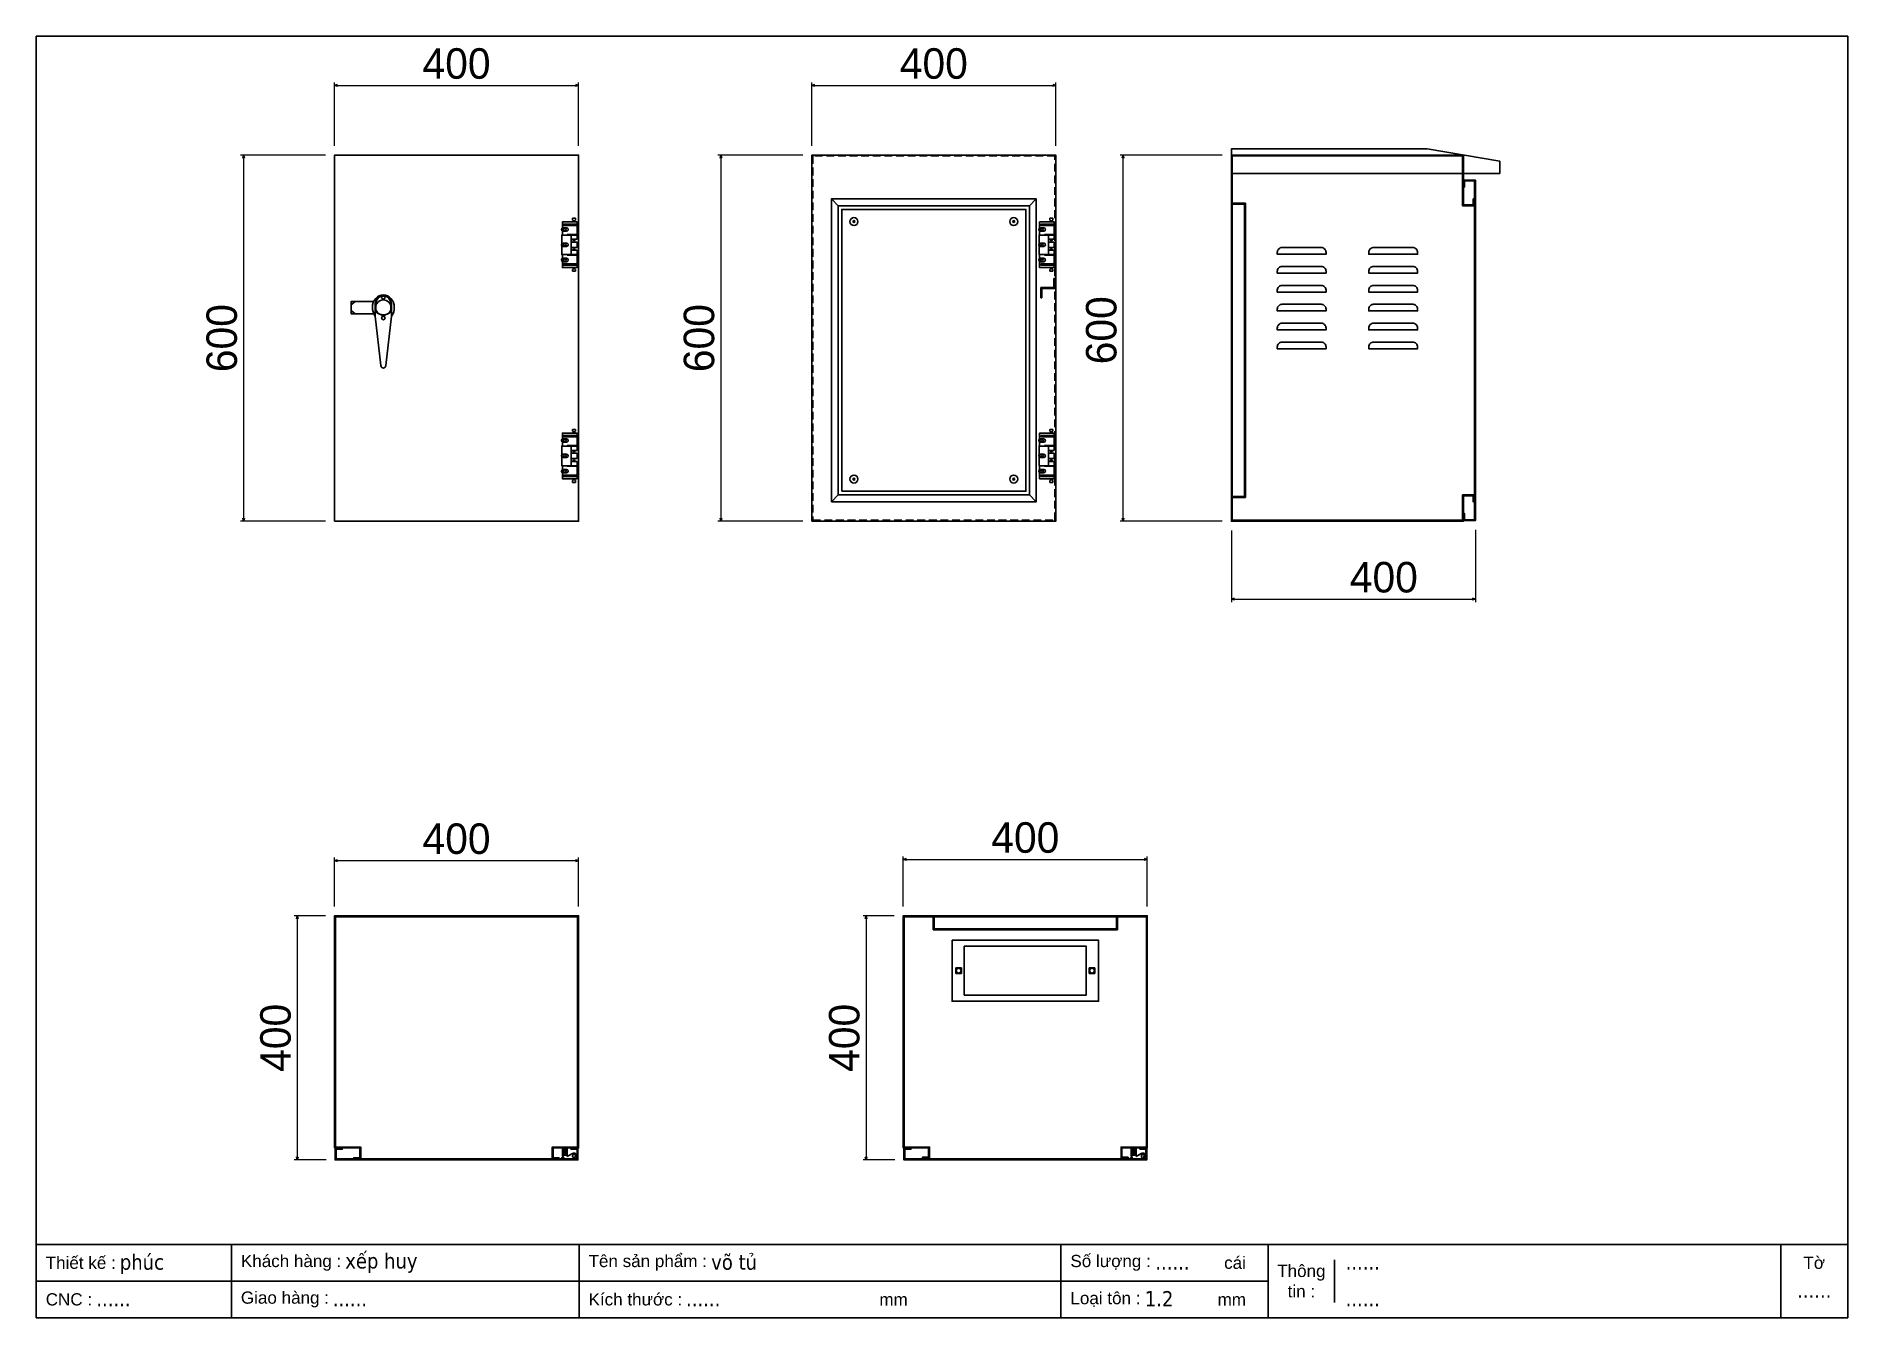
# Model space of a CAD drawing. Header units: millimetres. Extents: x 0 to 2970, y 0 to 2100.
import ezdxf
from ezdxf.enums import TextEntityAlignment as Align

# ---------------------------------------------------------------- set-up
doc = ezdxf.new("R2010")
doc.units = ezdxf.units.MM
doc.linetypes.add('HIDDENX2', pattern=[19.05, 12.7, -6.35])
doc.layers.add('DIM', color=253, linetype='Continuous')
doc.layers.add('FIRE PROTECTION', color=1, linetype='Continuous')
doc.styles.add('Arial', font='arial.ttf')
doc.styles.add('Tahoma (Input Text)', font='tahoma.ttf')
doc.dimstyles.new('CNC', dxfattribs={"dimtxt": 50, "dimasz": 5, "dimexe": 5, "dimexo": 15, "dimgap": 10, "dimtad": 1, "dimdec": 0, "dimtxsty": 'Standard', "dimblk": 'OPEN30', "dimcen": 10, "dimclrd": 5, "dimclre": 5, "dimclrt": 3, "dimazin": 3, "dimtfac": 1, "dimtdec": 0, "dimtmove": 0, "dimatfit": 3, "dimldrblk": 'ARCHTICK', "dimlwd": 9, "dimlwe": 9})

# ---------------------------------------------------------------- blocks, each defined once
blk = doc.blocks.new('khungtenAsean2')
at = {"color": 7}
for p, q in [((2970, -1980), (0, -1980)), ((320, -1980), (320, -2100)), ((890, -1980), (890, -2100)), ((1680, -1980), (1680, -2100)), ((2020, -1980), (2020, -2100)), ((2860, -1980), (2860, -2100)), ((2128.3, -2005), (2128.3, -2075)), ((2020, -2040), (0, -2040))]:
    blk.add_line(p, q, dxfattribs=at)
blk.add_lwpolyline([(0, 0), (2970, 0), (2970, -2100), (0, -2100)], close=True, dxfattribs=at)
at = {"color": 2, "char_height": 20, "style": 'Arial'}
for s, insert, width, attachment_point in [('  Thiết kế :', (0, -2010), 917.634, 4), ('  Khách hàng :', (320, -2010), 917.634, 4), ('  Tên sản phẩm :', (890, -2010), 917.634, 4), ('  Số lượng :', (1680, -2010), 917.634, 4), ('cái', (1947.6, -2010), 917.634, 4), ('Thông\\Ptin :', (2074.2, -2040), 108.311, 5), ('Tờ', (2915, -2010), 110, 5), ('  CNC :', (0, -2070), 917.634, 4), ('  Giao hàng :', (320, -2070), 917.634, 4), ('  Kích thước :', (890, -2070), 917.634, 4), ('mm', (1382.3, -2070), 917.634, 4), ('  Loại tôn :', (1680, -2070), 917.634, 4), ('mm', (1936.9, -2070), 917.634, 4)]:
    blk.add_mtext(s, dxfattribs=dict(at, insert=insert, width=width, attachment_point=attachment_point))
at = {"color": 1, "style": 'Tahoma (Input Text)', "flags": 8}
for tag, p in [('#01', (137.1, -2021.3)), ('#03', (506.6, -2019.3)), ('#05', (1106.6, -2021.3)), ('#07', (1834.7, -2021.3)), ('#09', (2146.7, -2021.3)), ('#02', (98.5, -2081.3)), ('#04', (486.1, -2081.3)), ('#06', (1065.3, -2081.3)), ('#08', (1817.4, -2081.3)), ('#10', (2146.7, -2081.3))]:
    blk.add_attdef(tag, p, '', height=25, dxfattribs=at)
blk.add_attdef('#11', text='', height=25, dxfattribs=at).set_placement((2915, -2067.3), align=Align.CENTER)
blk = doc.blocks.new('*D1')
at = {"color": 0, "linetype": 'ByBlock', "lineweight": -2}
for p, q in [((489.1, 2019.4), (494.1, 2020.8)), ((884.1, 2020.8), (889.1, 2019.4)), ((494.1, 2018.1), (489.1, 2019.4)), ((489.1, 2019.4), (494.1, 2019.4)), ((889.1, 2019.4), (884.1, 2018.1)), ((889.1, 2019.4), (884.1, 2019.4))]:
    blk.add_line(p, q, dxfattribs=at)
at = {"layer": 'Defpoints', "color": 0, "transparency": 16777216}
for p in [(889.1, 2019.4), (489.1, 1905.3), (889.1, 1905.3)]:
    blk.add_point(p, dxfattribs=at)
at = {"layer": 'DIM', "color": 5, "lineweight": 9, "transparency": 16777216}
for p, q in [((489.1, 1920.3), (489.1, 2024.4)), ((889.1, 1920.3), (889.1, 2024.4)), ((494.1, 2019.4), (884.1, 2019.4))]:
    blk.add_line(p, q, dxfattribs=at)
at = {"layer": 'DIM', "color": 3, "transparency": 16777216, "insert": (689.1, 2055), "char_height": 50, "attachment_point": 5}
blk.add_mtext('400', dxfattribs=at)
blk = doc.blocks.new('_ArchTick')
at = {"color": 0, "const_width": 0.15}
blk.add_lwpolyline([(-0.5, -0.5), (0.5, 0.5)], dxfattribs=at)
blk = doc.blocks.new('_Open30')
at = {"color": 0, "linetype": 'ByBlock', "lineweight": -2}
for p, q in [((-1, 0.27), (0, 0)), ((0, 0), (-1, -0.27)), ((0, 0), (-1, 0))]:
    blk.add_line(p, q, dxfattribs=at)
blk = doc.blocks.new('*D2')
at = {"color": 0, "linetype": 'ByBlock', "lineweight": -2}
for p, q in [((338.6, 1900.3), (339.9, 1905.3)), ((339.9, 1905.3), (341.3, 1900.3)), ((339.9, 1905.3), (339.9, 1900.3)), ((339.9, 1305.3), (338.6, 1310.3)), ((341.3, 1310.3), (339.9, 1305.3)), ((339.9, 1305.3), (339.9, 1310.3))]:
    blk.add_line(p, q, dxfattribs=at)
at = {"layer": 'Defpoints', "color": 0, "transparency": 16777216}
for p in [(489.1, 1905.3), (339.9, 1305.3), (489.1, 1305.3)]:
    blk.add_point(p, dxfattribs=at)
at = {"layer": 'DIM', "color": 5, "lineweight": 9, "transparency": 16777216}
for p, q in [((474.1, 1905.3), (334.9, 1905.3)), ((339.9, 1900.3), (339.9, 1310.3)), ((474.1, 1305.3), (334.9, 1305.3))]:
    blk.add_line(p, q, dxfattribs=at)
at = {"layer": 'DIM', "color": 3, "transparency": 16777216, "insert": (304.4, 1605.3), "char_height": 50, "attachment_point": 5, "rotation": 90}
blk.add_mtext('600', dxfattribs=at)
blk = doc.blocks.new('MS308-2-1')
at = {"color": 1}
for p, q in [((-53, 4.6), (-46, 10)), ((-13.3, -14.2), (-13.3, 6.7)), ((-12.3, 6.7), (-12.3, -6.9)), ((12.3, 6.7), (12.3, -6.9)), ((13.3, 6.7), (13.3, -14.2)), ((-53, -4.6), (-46, -10)), ((-4, -95), (-13.3, -14.2)), ((13.3, -14.2), (4, -95))]:
    blk.add_line(p, q, dxfattribs=at)
blk.add_lwpolyline([(-15.8, -10), (-53, -10), (-53, 10), (-15.8, 10)], dxfattribs=at)
for centre, radius, start, end in [((0, 6.7), 13.3, 0, 180), ((0, 6.7), 12.3, 0, 180), ((0, 5.9), 17.7, 226.184, 313.816), ((0, -95), 4, 180, 0)]:
    blk.add_arc(centre, radius, start, end, dxfattribs=at)
blk.add_ellipse((0, 0), major_axis=(0, 21), ratio=0.857143, start_param=3.972003, end_param=8.594367, dxfattribs=at)
blk = doc.blocks.new('*D3')
at = {"color": 0, "linetype": 'ByBlock', "lineweight": -2}
for p, q in [((1271.6, 2019.4), (1276.6, 2020.8)), ((1666.6, 2020.8), (1671.6, 2019.4)), ((1276.6, 2018.1), (1271.6, 2019.4)), ((1271.6, 2019.4), (1276.6, 2019.4)), ((1671.6, 2019.4), (1666.6, 2018.1)), ((1671.6, 2019.4), (1666.6, 2019.4))]:
    blk.add_line(p, q, dxfattribs=at)
at = {"layer": 'Defpoints', "color": 0, "transparency": 16777216}
for p in [(1671.6, 2019.4), (1271.6, 1905.3), (1671.6, 1905.3)]:
    blk.add_point(p, dxfattribs=at)
at = {"layer": 'DIM', "color": 5, "lineweight": 9, "transparency": 16777216}
for p, q in [((1271.6, 1920.3), (1271.6, 2024.4)), ((1671.6, 1920.3), (1671.6, 2024.4)), ((1276.6, 2019.4), (1666.6, 2019.4))]:
    blk.add_line(p, q, dxfattribs=at)
at = {"layer": 'DIM', "color": 3, "transparency": 16777216, "insert": (1471.6, 2055), "char_height": 50, "attachment_point": 5}
blk.add_mtext('400', dxfattribs=at)
blk = doc.blocks.new('*D4')
at = {"color": 0, "linetype": 'ByBlock', "lineweight": -2}
for p, q in [((1121.1, 1900.3), (1122.4, 1905.3)), ((1122.4, 1905.3), (1123.8, 1900.3)), ((1122.4, 1905.3), (1122.4, 1900.3)), ((1122.4, 1305.3), (1121.1, 1310.3)), ((1123.8, 1310.3), (1122.4, 1305.3)), ((1122.4, 1305.3), (1122.4, 1310.3))]:
    blk.add_line(p, q, dxfattribs=at)
at = {"layer": 'Defpoints', "color": 0, "transparency": 16777216}
for p in [(1271.6, 1905.3), (1122.4, 1305.3), (1271.6, 1305.3)]:
    blk.add_point(p, dxfattribs=at)
at = {"layer": 'DIM', "color": 5, "lineweight": 9, "transparency": 16777216}
for p, q in [((1256.6, 1905.3), (1117.4, 1905.3)), ((1122.4, 1900.3), (1122.4, 1310.3)), ((1256.6, 1305.3), (1117.4, 1305.3))]:
    blk.add_line(p, q, dxfattribs=at)
at = {"layer": 'DIM', "color": 3, "transparency": 16777216, "insert": (1086.9, 1605.3), "char_height": 50, "attachment_point": 5, "rotation": 90}
blk.add_mtext('600', dxfattribs=at)
blk = doc.blocks.new('HL011-1-5')
at = {"color": 1}
for p, q in [((24, 70), (2, 70)), ((21.65, 81), (16.65, 81)), ((16.65, 81), (16.65, 78)), ((17.65, 78), (16.65, 78)), ((17.65, 75), (16.65, 75)), ((17.65, 75), (17.65, 78)), ((21.65, 78), (20.65, 78)), ((20.65, 75), (20.65, 78)), ((20.65, 75), (21.65, 75)), ((21.65, 78), (21.65, 81)), ((8, 54.5), (8, 53.5)), ((8, 54.5), (24, 54.5)), ((14.3, 53.5), (14.3, 21.5)), ((14.3, 46.5), (24, 46.5)), ((24, 42), (14.3, 42)), ((24, 33), (14.3, 33)), ((16.65, 54.5), (16.65, 53.5)), ((17.4, 46.5), (18.15, 44)), ((17.4, 28.5), (18.15, 31)), ((18.15, 44), (20.15, 44)), ((18.15, 31), (20.15, 31)), ((20.9, 46.5), (20.15, 44)), ((20.9, 28.5), (20.15, 31)), ((21.65, 53.5), (21.65, 54.5)), ((24, 5), (2, 5)), ((8, 21.5), (8, 20.5)), ((8, 20.5), (24, 20.5)), ((14.3, 28.5), (24, 28.5)), ((16.65, 20.5), (16.65, 21.5)), ((21.65, 21.5), (21.65, 20.5)), ((17.65, 0), (16.65, 0)), ((16.65, -6), (16.65, -3)), ((17.65, -3), (16.65, -3)), ((21.65, -6), (16.65, -6)), ((17.65, 0), (17.65, -3)), ((20.65, 0), (20.65, -3)), ((20.65, 0), (21.65, 0)), ((21.65, -3), (20.65, -3)), ((21.65, -3), (21.65, -6))]:
    blk.add_line(p, q, dxfattribs=at)
for points in [[(0, 53.5), (0, 75), (24, 75), (24, 54.5)], [(24, 28.5), (24, 21.5), (-1, 21.5), (-1, 53.5), (24, 53.5), (24, 46.5)], [(24, 42), (24, 33)], [(24, 20.5), (24, 0), (0, 0), (0, 21.5)]]:
    blk.add_lwpolyline(points, dxfattribs=at)
for points in [[(2, 71), (24, 71), (24, 69), (2, 69)], [(2, 4), (24, 4), (24, 6), (2, 6)]]:
    blk.add_lwpolyline(points, close=True, dxfattribs=at)
for centre in [(4, 62.5), (4, 37.5), (4, 12.5)]:
    blk.add_circle(centre, 2, dxfattribs=at)
blk = doc.blocks.new('HL011-1-2')
h = blk.add_hatch()
h.set_pattern_fill('ANSI31', color=2, scale=0.5, style=0)
h.paths.add_polyline_path([(6, 12), (2, 12), (2, 0), (6, 0)])
at = {"color": 1}
for p, q in [((3, 18), (0, 13)), ((0, 0), (0, 13)), ((8, 0), (0, 0)), ((19.1, 18), (3, 18)), ((8, 14), (8, 0)), ((8, 14), (16.7, 9))]:
    blk.add_line(p, q, dxfattribs=at)
blk.add_lwpolyline([(1.8, 16), (-1, 16), (-1, 18), (3, 18)], dxfattribs=at)
at = {"color": 2}
blk.add_lwpolyline([(2, 0), (2, 12), (6, 12), (6, 0)], dxfattribs=at)
at = {"color": 1}
blk.add_circle((19.1, 13.2), 2.5, dxfattribs=at)
blk.add_arc((19.1, 13.2), 4.85, 239.9368, 90, dxfattribs=at)
blk = doc.blocks.new('*D5')
at = {"color": 0, "linetype": 'ByBlock', "lineweight": -2}
for p, q in [((489.1, 749.1), (494.1, 750.5)), ((494.1, 747.8), (489.1, 749.1)), ((489.1, 749.1), (494.1, 749.1)), ((884.1, 750.5), (889.1, 749.1)), ((889.1, 749.1), (884.1, 747.8)), ((889.1, 749.1), (884.1, 749.1))]:
    blk.add_line(p, q, dxfattribs=at)
at = {"layer": 'Defpoints', "color": 0, "transparency": 16777216}
for p in [(889.1, 749.1), (489.1, 658.7), (889.1, 658.7)]:
    blk.add_point(p, dxfattribs=at)
at = {"layer": 'DIM', "color": 5, "lineweight": 9, "transparency": 16777216}
for p, q in [((489.1, 673.7), (489.1, 754.1)), ((494.1, 749.1), (884.1, 749.1)), ((889.1, 673.7), (889.1, 754.1))]:
    blk.add_line(p, q, dxfattribs=at)
at = {"layer": 'DIM', "color": 3, "transparency": 16777216, "insert": (689.1, 784.7), "char_height": 50, "attachment_point": 5}
blk.add_mtext('400', dxfattribs=at)
blk = doc.blocks.new('*D6')
at = {"color": 0, "linetype": 'ByBlock', "lineweight": -2}
for p, q in [((426.6, 653.7), (428, 658.7)), ((428, 658.7), (429.3, 653.7)), ((428, 658.7), (428, 653.7)), ((428, 258.7), (426.6, 263.7)), ((429.3, 263.7), (428, 258.7)), ((428, 258.7), (428, 263.7))]:
    blk.add_line(p, q, dxfattribs=at)
at = {"layer": 'Defpoints', "color": 0, "transparency": 16777216}
for p in [(489.1, 658.7), (428, 258.7), (490.1, 258.7)]:
    blk.add_point(p, dxfattribs=at)
at = {"layer": 'DIM', "color": 5, "lineweight": 9, "transparency": 16777216}
for p, q in [((474.1, 658.7), (423, 658.7)), ((428, 653.7), (428, 263.7)), ((475.1, 258.7), (423, 258.7))]:
    blk.add_line(p, q, dxfattribs=at)
at = {"layer": 'DIM', "color": 3, "transparency": 16777216, "insert": (392.5, 458.7), "char_height": 50, "attachment_point": 5, "rotation": 90}
blk.add_mtext('400', dxfattribs=at)
blk = doc.blocks.new('*D7')
at = {"color": 0, "linetype": 'ByBlock', "lineweight": -2}
for p, q in [((1359.1, 653.7), (1360.5, 658.7)), ((1360.5, 658.7), (1361.8, 653.7)), ((1360.5, 658.7), (1360.5, 653.7)), ((1360.5, 258.7), (1359.1, 263.7)), ((1361.8, 263.7), (1360.5, 258.7)), ((1360.5, 258.7), (1360.5, 263.7))]:
    blk.add_line(p, q, dxfattribs=at)
at = {"layer": 'Defpoints', "color": 0, "transparency": 16777216}
for p in [(1421.6, 658.7), (1360.5, 258.7), (1422.6, 258.7)]:
    blk.add_point(p, dxfattribs=at)
at = {"layer": 'DIM', "color": 5, "lineweight": 9, "transparency": 16777216}
for p, q in [((1406.6, 658.7), (1355.5, 658.7)), ((1360.5, 653.7), (1360.5, 263.7)), ((1407.6, 258.7), (1355.5, 258.7))]:
    blk.add_line(p, q, dxfattribs=at)
at = {"layer": 'DIM', "color": 3, "transparency": 16777216, "insert": (1325, 458.7), "char_height": 50, "attachment_point": 5, "rotation": 90}
blk.add_mtext('400', dxfattribs=at)
blk = doc.blocks.new('*D8')
at = {"color": 0, "linetype": 'ByBlock', "lineweight": -2}
for p, q in [((1421.6, 751.1), (1426.6, 752.4)), ((1426.6, 749.7), (1421.6, 751.1)), ((1421.6, 751.1), (1426.6, 751.1)), ((1816.6, 752.4), (1821.6, 751.1)), ((1821.6, 751.1), (1816.6, 749.7)), ((1821.6, 751.1), (1816.6, 751.1))]:
    blk.add_line(p, q, dxfattribs=at)
at = {"layer": 'Defpoints', "color": 0, "transparency": 16777216}
for p in [(1821.6, 751.1), (1421.6, 658.7), (1821.6, 658.7)]:
    blk.add_point(p, dxfattribs=at)
at = {"layer": 'DIM', "color": 5, "lineweight": 9, "transparency": 16777216}
for p, q in [((1421.6, 673.7), (1421.6, 756.1)), ((1426.6, 751.1), (1816.6, 751.1)), ((1821.6, 673.7), (1821.6, 756.1))]:
    blk.add_line(p, q, dxfattribs=at)
at = {"layer": 'DIM', "color": 3, "transparency": 16777216, "insert": (1621.6, 786.6), "char_height": 50, "attachment_point": 5}
blk.add_mtext('400', dxfattribs=at)
blk = doc.blocks.new('*D9')
at = {"color": 0, "linetype": 'ByBlock', "lineweight": -2}
for p, q in [((1959.4, 1177.6), (1964.4, 1179)), ((1964.4, 1176.3), (1959.4, 1177.6)), ((1959.4, 1177.6), (1964.4, 1177.6)), ((2354.4, 1179), (2359.4, 1177.6)), ((2359.4, 1177.6), (2354.4, 1176.3)), ((2359.4, 1177.6), (2354.4, 1177.6))]:
    blk.add_line(p, q, dxfattribs=at)
at = {"layer": 'Defpoints', "color": 0, "transparency": 16777216}
for p in [(1959.4, 1305.3), (2359.4, 1306.3), (2359.4, 1177.6)]:
    blk.add_point(p, dxfattribs=at)
at = {"layer": 'DIM', "color": 5, "lineweight": 9, "transparency": 16777216}
for p, q in [((1959.4, 1290.3), (1959.4, 1172.6)), ((2359.4, 1291.3), (2359.4, 1172.6)), ((1964.4, 1177.6), (2354.4, 1177.6))]:
    blk.add_line(p, q, dxfattribs=at)
at = {"layer": 'DIM', "color": 3, "transparency": 16777216, "insert": (2209.4, 1213.2), "char_height": 50, "attachment_point": 5}
blk.add_mtext('400', dxfattribs=at)
blk = doc.blocks.new('*D10')
at = {"color": 0, "linetype": 'ByBlock', "lineweight": -2}
for p, q in [((1780.6, 1900.3), (1781.9, 1905.3)), ((1781.9, 1905.3), (1783.3, 1900.3)), ((1781.9, 1905.3), (1781.9, 1900.3)), ((1781.9, 1305.3), (1780.6, 1310.3)), ((1783.3, 1310.3), (1781.9, 1305.3)), ((1781.9, 1305.3), (1781.9, 1310.3))]:
    blk.add_line(p, q, dxfattribs=at)
at = {"layer": 'Defpoints', "color": 0, "transparency": 16777216}
for p in [(1781.9, 1905.3), (1959.4, 1905.3), (1959.4, 1305.3)]:
    blk.add_point(p, dxfattribs=at)
at = {"layer": 'DIM', "color": 5, "lineweight": 9, "transparency": 16777216}
for p, q in [((1944.4, 1905.3), (1776.9, 1905.3)), ((1781.9, 1310.3), (1781.9, 1900.3)), ((1944.4, 1305.3), (1776.9, 1305.3))]:
    blk.add_line(p, q, dxfattribs=at)
at = {"layer": 'DIM', "color": 3, "transparency": 16777216, "insert": (1746.4, 1618.2), "char_height": 50, "attachment_point": 5, "rotation": 90}
blk.add_mtext('600', dxfattribs=at)

msp = doc.modelspace()

# ---------------------------------------------------------------- linework, layer by layer
at = {"ltscale": 3}
for p, q in [((1303.6, 1833.3), (1314.6, 1822.3)), ((1628.6, 1822.3), (1639.6, 1833.3)), ((1314.6, 1348.3), (1303.6, 1337.3)), ((1628.6, 1348.4), (1639.6, 1337.3))]:
    msp.add_line(p, q, dxfattribs=at)
at = {"color": 7}
for points in [[(489.1, 1305.3), (889.1, 1305.3), (889.1, 1905.3), (489.1, 1905.3)], [(1271.6, 1305.3), (1671.6, 1305.3), (1671.6, 1905.3), (1271.6, 1905.3)], [(2355.9, 1833.8), (2355.9, 1823.8), (2339.9, 1823.8), (2339.9, 1905.3), (1959.4, 1905.3), (1959.4, 1305.3), (2339.9, 1305.3), (2339.9, 1346.8), (2355.9, 1346.8), (2355.9, 1336.8), (2357.4, 1336.8), (2357.4, 1348.3), (2338.4, 1348.3), (2338.4, 1306.8), (1960.9, 1306.8), (1960.9, 1903.8), (2338.4, 1903.8), (2338.4, 1822.3), (2357.4, 1822.3), (2357.4, 1833.8)], [(2341.9, 1852.8), (2341.9, 1862.8), (2357.9, 1862.8), (2357.9, 1307.8), (2341.9, 1307.8), (2341.9, 1317.8), (2340.4, 1317.8), (2340.4, 1306.3), (2359.4, 1306.3), (2359.4, 1864.3), (2340.4, 1864.3), (2340.4, 1852.8)], [(1303.6, 1337.3), (1639.6, 1337.3), (1639.6, 1833.3), (1303.6, 1833.3)], [(1314.6, 1348.3), (1628.6, 1348.3), (1628.6, 1822.3), (1314.6, 1822.3)], [(857.6, 262.2), (847.6, 262.2), (847.6, 278.2), (889.1, 278.2), (889.1, 658.7), (489.1, 658.7), (489.1, 278.2), (530.6, 278.2), (530.6, 262.2), (520.6, 262.2), (520.6, 260.7), (532.1, 260.7), (532.1, 279.7), (490.6, 279.7), (490.6, 657.2), (887.6, 657.2), (887.6, 279.7), (846.1, 279.7), (846.1, 260.7), (857.6, 260.7)], [(1790.1, 263.2), (1780.1, 263.2), (1780.1, 278.2), (1821.6, 278.2), (1821.6, 658.7), (1421.6, 658.7), (1421.6, 278.2), (1463.1, 278.2), (1463.1, 263.2), (1453.1, 263.2), (1453.1, 261.7), (1464.6, 261.7), (1464.6, 279.7), (1423.1, 279.7), (1423.1, 657.2), (1820.1, 657.2), (1820.1, 279.7), (1778.6, 279.7), (1778.6, 261.7), (1790.1, 261.7)], [(1501.6, 618.7), (1741.6, 618.7), (1741.6, 518.7), (1501.6, 518.7)], [(876.6, 276.2), (886.6, 276.2), (886.6, 260.2), (491.6, 260.2), (491.6, 276.2), (501.6, 276.2), (501.6, 277.7), (490.1, 277.7), (490.1, 258.7), (888.1, 258.7), (888.1, 277.7), (876.6, 277.7)], [(1809.1, 276.2), (1819.1, 276.2), (1819.1, 260.2), (1424.1, 260.2), (1424.1, 276.2), (1434.1, 276.2), (1434.1, 277.7), (1422.6, 277.7), (1422.6, 258.7), (1820.6, 258.7), (1820.6, 277.7), (1809.1, 277.7)]]:
    msp.add_lwpolyline(points, close=True, dxfattribs=at)
at = {"color": 7, "linetype": 'HIDDENX2'}
msp.add_lwpolyline([(1273.1, 1306.8), (1670.1, 1306.8), (1670.1, 1903.8), (1273.1, 1903.8)], close=True, dxfattribs=at)
at = {"color": 1}
for points in [[(1320.6, 1354.3), (1622.6, 1354.3), (1622.6, 1816.3), (1320.6, 1816.3)], [(1960.9, 1824.8), (1980.9, 1824.8), (1980.9, 1345.8), (1960.9, 1345.8), (1960.9, 1344.3), (1982.4, 1344.3), (1982.4, 1826.3), (1960.9, 1826.3)], [(1771.1, 657.2), (1771.1, 637.2), (1472.1, 637.2), (1472.1, 657.2), (1470.6, 657.2), (1470.6, 635.7), (1772.6, 635.7), (1772.6, 657.2)]]:
    msp.add_lwpolyline(points, close=True, dxfattribs=at)
at = {"color": 2}
for points in [[(863.9, 1786.1, 1), (863.9, 1780.6), (869.4, 1780.6, 1), (869.4, 1786.1)], [(1646.4, 1786.1, 1), (1646.4, 1780.6), (1651.9, 1780.6, 1), (1651.9, 1786.1)], [(863.9, 1761.1, 1), (863.9, 1755.6), (869.4, 1755.6, 1), (869.4, 1761.1)], [(1646.4, 1761.1, 1), (1646.4, 1755.6), (1651.9, 1755.6, 1), (1651.9, 1761.1)], [(2106.7, 1753.8), (2042.7, 1753.8, 0.414214), (2034.7, 1745.8), (2034.7, 1742.8), (2114.7, 1742.8), (2114.7, 1745.8, 0.414214)], [(2192.7, 1753.8), (2256.7, 1753.8, -0.414214), (2264.7, 1745.8), (2264.7, 1742.8), (2184.7, 1742.8), (2184.7, 1745.8, -0.414214)], [(863.9, 1736.1, 1), (863.9, 1730.6), (869.4, 1730.6, 1), (869.4, 1736.1)], [(1646.4, 1736.1, 1), (1646.4, 1730.6), (1651.9, 1730.6, 1), (1651.9, 1736.1)], [(2106.7, 1722.8), (2042.7, 1722.8, 0.414214), (2034.7, 1714.8), (2034.7, 1711.8), (2114.7, 1711.8), (2114.7, 1714.8, 0.414214)], [(2192.7, 1722.8), (2256.7, 1722.8, -0.414214), (2264.7, 1714.8), (2264.7, 1711.8), (2184.7, 1711.8), (2184.7, 1714.8, -0.414214)], [(2106.7, 1691.8), (2042.7, 1691.8, 0.414214), (2034.7, 1683.8), (2034.7, 1680.8), (2114.7, 1680.8), (2114.7, 1683.8, 0.414214)], [(2192.7, 1691.8), (2256.7, 1691.8, -0.414214), (2264.7, 1683.8), (2264.7, 1680.8), (2184.7, 1680.8), (2184.7, 1683.8, -0.414214)], [(2106.7, 1660.8), (2042.7, 1660.8, 0.414214), (2034.7, 1652.8), (2034.7, 1649.8), (2114.7, 1649.8), (2114.7, 1652.8, 0.414214)], [(2192.7, 1660.8), (2256.7, 1660.8, -0.414214), (2264.7, 1652.8), (2264.7, 1649.8), (2184.7, 1649.8), (2184.7, 1652.8, -0.414214)], [(2106.7, 1629.8), (2042.7, 1629.8, 0.414214), (2034.7, 1621.8), (2034.7, 1618.8), (2114.7, 1618.8), (2114.7, 1621.8, 0.414214)], [(2192.7, 1629.8), (2256.7, 1629.8, -0.414214), (2264.7, 1621.8), (2264.7, 1618.8), (2184.7, 1618.8), (2184.7, 1621.8, -0.414214)], [(2106.7, 1598.8), (2042.7, 1598.8, 0.414214), (2034.7, 1590.8), (2034.7, 1587.8), (2114.7, 1587.8), (2114.7, 1590.8, 0.414214)], [(2192.7, 1598.8), (2256.7, 1598.8, -0.414214), (2264.7, 1590.8), (2264.7, 1587.8), (2184.7, 1587.8), (2184.7, 1590.8, -0.414214)], [(863.9, 1434.6, -1), (863.9, 1440.1), (869.4, 1440.1, -1), (869.4, 1434.6)], [(1646.4, 1434.6, -1), (1646.4, 1440.1), (1651.9, 1440.1, -1), (1651.9, 1434.6)], [(863.9, 1409.6, -1), (863.9, 1415.1), (869.4, 1415.1, -1), (869.4, 1409.6)], [(1646.4, 1409.6, -1), (1646.4, 1415.1), (1651.9, 1415.1, -1), (1651.9, 1409.6)], [(863.9, 1384.6, -1), (863.9, 1390.1), (869.4, 1390.1, -1), (869.4, 1384.6)], [(1646.4, 1384.6, -1), (1646.4, 1390.1), (1651.9, 1390.1, -1), (1651.9, 1384.6)]]:
    msp.add_lwpolyline(points, format="xyb", close=True, dxfattribs=at)
at = {"color": 8}
msp.add_lwpolyline([(1668.6, 1703.1), (1668.6, 1688.1), (1647.1, 1688.1), (1647.1, 1671.6), (1648.6, 1671.6), (1648.6, 1686.6), (1670.1, 1686.6), (1670.1, 1703.1)], close=True, dxfattribs=at)
at = {"color": 2, "ltscale": 3}
msp.add_lwpolyline([(1521.6, 528.7), (1721.6, 528.7), (1721.6, 608.7), (1521.6, 608.7)], close=True, dxfattribs=at)
at = {"color": 2}
for points in [[(1516.9, 564.2), (1507.9, 564.2), (1507.9, 573.2), (1516.9, 573.2)], [(1726.4, 564.2), (1735.4, 564.2), (1735.4, 573.2), (1726.4, 573.2)]]:
    msp.add_lwpolyline(points, close=True, dxfattribs=at)
at = {"color": 2, "ltscale": 3}
for centre in [(1340.6, 1796.3), (1602.6, 1796.3), (1340.6, 1374.3), (1602.6, 1374.3)]:
    msp.add_circle(centre, 6.5, dxfattribs=at)
at = {"color": 2}
for centre, radius in [((1340.6, 1796.3), 1.5), ((1602.6, 1796.3), 1.5), ((569.1, 1655.3), 12.5), ((569.1, 1672.3), 3), ((569.1, 1638.3), 3), ((1340.6, 1374.3), 1.5), ((1602.6, 1374.3), 1.5)]:
    msp.add_circle(centre, radius, dxfattribs=at)
at = {"color": 7}
for centre in [(1512.4, 568.7), (1730.9, 568.7)]:
    msp.add_circle(centre, 4, dxfattribs=at)
at = {"layer": 'FIRE PROTECTION', "linetype": 'Continuous'}
msp.add_lwpolyline([(2399.4, 1875.3), (1959.4, 1875.3), (1959.4, 1915.3), (2280.6, 1915.3), (2399.4, 1895.3)], close=True, dxfattribs=at)

# ---------------------------------------------------------------- block references
at = {"color": 7}
ref = msp.add_blockref('khungtenAsean2', (0, 2100), dxfattribs=at)
ref.add_attrib('#11', '......', dxfattribs={"color": 1, "height": 25, "style": 'Tahoma (Input Text)'}).set_placement((2915, 32.7), align=Align.CENTER)
ref.add_attrib('#09', '......', (2146.7, 78.7), dxfattribs={"color": 1, "height": 25, "style": 'Tahoma (Input Text)'})
ref.add_attrib('#10', '......', (2146.7, 18.7), dxfattribs={"color": 1, "height": 25, "style": 'Tahoma (Input Text)'})
ref.add_attrib('#08', '1.2', (1817.4, 18.7), dxfattribs={"color": 1, "height": 25, "style": 'Tahoma (Input Text)'})
ref.add_attrib('#07', '......', (1834.7, 78.7), dxfattribs={"color": 1, "height": 25, "style": 'Tahoma (Input Text)'})
ref.add_attrib('#06', '......', (1065.3, 18.7), dxfattribs={"color": 1, "height": 25, "style": 'Tahoma (Input Text)'})
ref.add_attrib('#05', 'võ tủ', (1106.6, 78.7), dxfattribs={"color": 1, "height": 25, "style": 'Tahoma (Input Text)'})
ref.add_attrib('#04', '......', (486.1, 18.7), dxfattribs={"color": 1, "height": 25, "style": 'Tahoma (Input Text)'})
ref.add_attrib('#03', 'xếp huy', (506.6, 80.7), dxfattribs={"color": 1, "height": 25, "style": 'Tahoma (Input Text)'})
ref.add_attrib('#02', '......', (98.5, 18.7), dxfattribs={"color": 1, "height": 25, "style": 'Tahoma (Input Text)'})
ref.add_attrib('#01', 'phúc', (137.1, 78.7), dxfattribs={"color": 1, "height": 25, "style": 'Tahoma (Input Text)'})
for name, p in [('HL011-1-5', (862.6, 1720.8)), ('HL011-1-5', (1645.1, 1720.8)), ('MS308-2-1', (569.1, 1655.3))]:
    msp.add_blockref(name, p, dxfattribs=at)
at = {"color": 7, "xscale": -1, "rotation": 180}
for name, p in [('HL011-1-5', (862.6, 1449.8)), ('HL011-1-5', (1645.1, 1449.8)), ('HL011-1-2', (862.6, 278.2)), ('HL011-1-2', (1795.1, 278.2))]:
    msp.add_blockref(name, p, dxfattribs=at)

# ---------------------------------------------------------------- dimensions: what is measured, and where the dimension line sits
at = {"layer": 'DIM', "color": 7}
for base, p1, p2, picture, middle in [((889.1, 2019.4), (489.1, 1905.3), (889.1, 1905.3), '*D1', (689.1, 2055)), ((1671.6, 2019.4), (1271.6, 1905.3), (1671.6, 1905.3), '*D3', (1471.6, 2055))]:
    dim = msp.add_linear_dim(base=base, p1=p1, p2=p2, dimstyle='CNC', dxfattribs=at)
    dim.commit()
    dim.dimension.update_dxf_attribs({"geometry": picture, "text_midpoint": middle})
for base, p1, p2, picture, middle in [((339.9, 1305.3), (489.1, 1905.3), (489.1, 1305.3), '*D2', (304.4, 1605.3)), ((1122.4, 1305.3), (1271.6, 1905.3), (1271.6, 1305.3), '*D4', (1086.9, 1605.3))]:
    dim = msp.add_linear_dim(base=base, p1=p1, p2=p2, angle=90, dimstyle='CNC', dxfattribs=at)
    dim.commit()
    dim.dimension.update_dxf_attribs({"geometry": picture, "text_midpoint": middle})
at = {"layer": 'DIM', "color": 2}
for base, p2, angle, picture, middle in [((1781.9, 1905.3), (1959.4, 1905.3), 90, '*D10', (1781.9, 1618.2)), ((2359.4, 1177.6), (2359.4, 1306.3), 180, '*D9', (2209.4, 1177.6))]:
    dim = msp.add_linear_dim(base=base, p1=(1959.4, 1305.3), p2=p2, angle=angle, dimstyle='CNC', dxfattribs=at)
    dim.commit()
    dim.dimension.update_dxf_attribs({"geometry": picture, "text_midpoint": middle, "dimtype": 160})
for base, p1, p2, picture, middle in [((889.1, 749.1), (489.1, 658.7), (889.1, 658.7), '*D5', (689.1, 784.7)), ((1821.6, 751.1), (1421.6, 658.7), (1821.6, 658.7), '*D8', (1621.6, 786.6))]:
    dim = msp.add_linear_dim(base=base, p1=p1, p2=p2, dimstyle='CNC', dxfattribs=at)
    dim.commit()
    dim.dimension.update_dxf_attribs({"geometry": picture, "text_midpoint": middle})
for base, p1, p2, picture, middle in [((428, 258.7), (489.1, 658.7), (490.1, 258.7), '*D6', (392.5, 458.7)), ((1360.5, 258.7), (1421.6, 658.7), (1422.6, 258.7), '*D7', (1325, 458.7))]:
    dim = msp.add_linear_dim(base=base, p1=p1, p2=p2, angle=90, dimstyle='CNC', dxfattribs=at)
    dim.commit()
    dim.dimension.update_dxf_attribs({"geometry": picture, "text_midpoint": middle})

doc.saveas('drawing.dxf')
